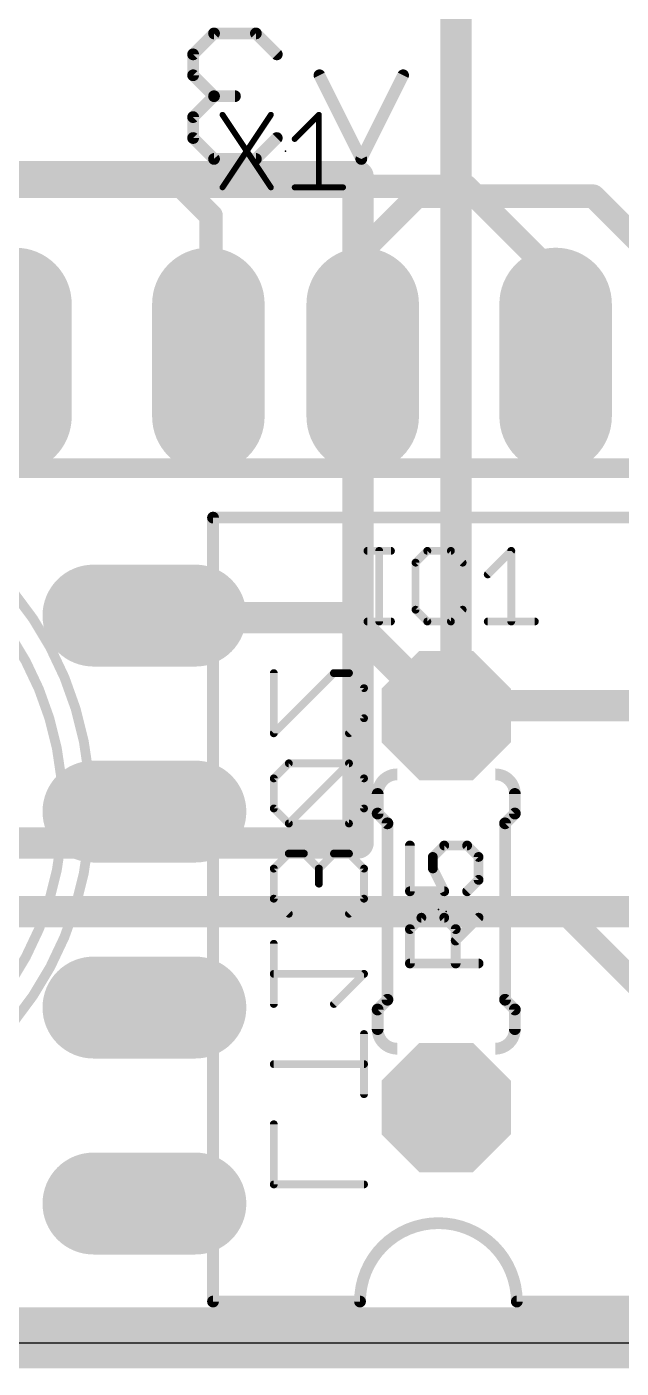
# Model space of a CAD drawing. Extents: x -0.5 to 33.7, y -0.3 to 25.8.
# Drawn here: x 13.23 to 20.94, y -0.33 to 17.05 of the extents above; entities that cross this region are included whole.
import ezdxf

# ---------------------------------------------------------------- set-up
doc = ezdxf.new("R2010")
doc.units = 0
for name, color, linetype in [('1', 12, 'CONTINUOUS'), ('16', 132, 'CONTINUOUS'), ('17', 110, 'CONTINUOUS'), ('20', 53, 'CONTINUOUS'), ('21', 253, 'CONTINUOUS'), ('22', 253, 'CONTINUOUS'), ('23', 53, 'CONTINUOUS'), ('25', 253, 'CONTINUOUS')]:
    doc.layers.add(name, color=color, linetype=linetype)

# ---------------------------------------------------------------- blocks, each defined once
blk = doc.blocks.new('LONGP100')
at = {"const_width": 1}
blk.add_lwpolyline([(-0.5, 0), (0.5, 0)], dxfattribs=at)
at = {"const_width": 0.5}
for points in [[(-0.5, 0.25, 1), (-0.5, -0.25)], [(0.5, -0.25, 1), (0.5, 0.25)]]:
    blk.add_lwpolyline(points, format="xyb", dxfattribs=at)
blk = doc.blocks.new('OCTAGONP')
at = {"const_width": 0.5}
blk.add_lwpolyline([(-0.25, -0.1036), (-0.25, 0.1036), (-0.1036, 0.25), (0.1036, 0.25), (0.25, 0.1036), (0.25, -0.1036), (0.1036, -0.25), (-0.1036, -0.25), (-0.25, -0.1036), (-0.25, 0.1036)], dxfattribs=at)

msp = doc.modelspace()

# ---------------------------------------------------------------- linework, layer by layer
at = {"layer": '1'}
for points, const_width in [([(12.7, 14.986), (18.923, 14.986)], 0.3048), ([(18.923, 14.986), (20.193, 13.716)], 0.3048), ([(20.193, 13.716), (20.193, 12.7)], 0.3048), ([(20.1598, 12.7332), (20.0862, 12.7332)], 0.3048), ([(20.193, 12.7), (20.1598, 12.7332)], 0.3048), ([(12.7, 5.588), (20.193, 5.588)], 0.3048), ([(20.193, 5.588), (21.463, 4.318)], 0.3048), ([(33.528, -0.127), (-0.254, -0.127)], 0.4064)]:
    msp.add_lwpolyline(points, dxfattribs=dict(at, const_width=const_width))
at = {"layer": '1', "const_width": 0.1524}
for points in [[(18.9769, 15.0399, 1), (18.8691, 14.9321)], [(18.923, 14.9098, 1), (18.923, 15.0622)], [(20.2692, 13.716, 1), (20.1168, 13.716)], [(20.1391, 13.6621, 1), (20.2469, 13.7699)], [(20.0862, 12.8094, 1), (20.0862, 12.657)], [(20.2137, 12.7871, 1), (20.1059, 12.6793)], [(20.1598, 12.657, 1), (20.1598, 12.8094)], [(20.1168, 12.7, 1), (20.2692, 12.7)], [(20.1391, 12.6461, 1), (20.2469, 12.7539)], [(20.2469, 5.6419, 1), (20.1391, 5.5341)], [(20.193, 5.5118, 1), (20.193, 5.6642)]]:
    msp.add_lwpolyline(points, format="xyb", dxfattribs=at)
at = {"layer": '16'}
for points, const_width in [([(18.796, 17.272), (18.796, 8.255)], 0.4064), ([(17.526, 15.113), (4.191, 15.113)], 0.4064), ([(17.526, 6.477), (17.526, 15.113)], 0.4064), ([(12.573, 14.986), (15.24, 14.986)], 0.3048), ([(15.24, 14.986), (15.621, 14.605)], 0.3048), ([(17.653, 14.224), (18.288, 14.859)], 0.3048), ([(18.288, 14.859), (20.574, 14.859)], 0.3048), ([(20.574, 14.859), (22.225, 13.208)], 0.3048), ([(15.621, 14.605), (15.621, 12.827)], 0.3048), ([(17.653, 12.827), (17.653, 14.224)], 0.3048), ([(20.0862, 12.7332), (20.0862, 12.9338)], 0.4064), ([(15.621, 12.827), (15.5862, 12.7922)], 0.3048), ([(15.5862, 12.7922), (15.5862, 12.7332)], 0.3048), ([(17.5592, 12.7332), (17.526, 12.7)], 0.3048), ([(17.5592, 12.7332), (17.653, 12.827)], 0.3048), ([(17.5862, 12.7332), (17.5592, 12.7332)], 0.3048), ([(14.7574, 9.4234), (14.732, 9.398)], 0.4064), ([(14.732, 9.398), (17.399, 9.398)], 0.4064), ([(17.399, 9.398), (18.669, 8.128)], 0.4064), ([(18.796, 8.255), (26.543, 8.255)], 0.4064), ([(7.493, 6.477), (17.526, 6.477)], 0.4064), ([(8.89, 5.588), (27.94, 5.588)], 0.4064), ([(27.94, 0.254), (8.89, 0.254)], 0.4064)]:
    msp.add_lwpolyline(points, dxfattribs=dict(at, const_width=const_width))
for points, const_width in [([(17.6276, 15.113, 1), (17.4244, 15.113)], 0.2032), ([(17.526, 15.0114, 1), (17.526, 15.2146)], 0.2032), ([(15.2939, 15.0399, 1), (15.1861, 14.9321)], 0.1524), ([(15.24, 14.9098, 1), (15.24, 15.0622)], 0.1524), ([(18.288, 14.9352, 1), (18.288, 14.7828)], 0.1524), ([(18.3419, 14.8051, 1), (18.2341, 14.9129)], 0.1524), ([(20.6279, 14.9129, 1), (20.5201, 14.8051)], 0.1524), ([(20.574, 14.7828, 1), (20.574, 14.9352)], 0.1524), ([(15.6972, 14.605, 1), (15.5448, 14.605)], 0.1524), ([(15.5671, 14.5511, 1), (15.6749, 14.6589)], 0.1524), ([(17.7292, 14.224, 1), (17.5768, 14.224)], 0.1524), ([(17.5991, 14.2779, 1), (17.7069, 14.1701)], 0.1524), ([(20.1878, 12.9338, 1), (19.9846, 12.9338)], 0.2032), ([(15.6624, 12.7922, 1), (15.51, 12.7922)], 0.1524), ([(15.5323, 12.8461, 1), (15.6401, 12.7383)], 0.1524), ([(15.5448, 12.827, 1), (15.6972, 12.827)], 0.1524), ([(15.6749, 12.7731, 1), (15.5671, 12.8809)], 0.1524), ([(17.5592, 12.8094, 1), (17.5592, 12.657)], 0.1524), ([(17.6131, 12.6793, 1), (17.5053, 12.7871)], 0.1524), ([(17.5768, 12.827, 1), (17.7292, 12.827)], 0.1524), ([(17.5862, 12.657, 1), (17.5862, 12.8094)], 0.1524), ([(17.7069, 12.7731, 1), (17.5991, 12.8809)], 0.1524), ([(15.51, 12.7332, 1), (15.6624, 12.7332)], 0.1524), ([(17.4721, 12.7539, 1), (17.5799, 12.6461)], 0.1524), ([(17.5053, 12.7871, 1), (17.6131, 12.6793)], 0.1524), ([(19.9846, 12.7332, 1), (20.1878, 12.7332)], 0.2032), ([(14.732, 9.4996, 1), (14.732, 9.2964)], 0.2032), ([(14.6602, 9.4698, 1), (14.8038, 9.3262)], 0.2032), ([(14.8292, 9.3516, 1), (14.6856, 9.4952)], 0.2032), ([(17.4708, 9.4698, 1), (17.3272, 9.3262)], 0.2032), ([(17.399, 9.2964, 1), (17.399, 9.4996)], 0.2032), ([(18.796, 8.3566, 1), (18.796, 8.1534)], 0.2032), ([(18.6944, 8.255, 1), (18.8976, 8.255)], 0.2032), ([(18.5972, 8.0562, 1), (18.7408, 8.1998)], 0.2032), ([(17.526, 6.3754, 1), (17.526, 6.5786)], 0.2032), ([(17.4244, 6.477, 1), (17.6276, 6.477)], 0.2032)]:
    msp.add_lwpolyline(points, format="xyb", dxfattribs=dict(at, const_width=const_width))
at = {"layer": '20'}
msp.add_line((-0.0762, 0), (33.1724, 0), dxfattribs=at)
at = {"layer": '21'}
for points, const_width in [([(9.6614, 2.5456, 1), (9.6614, 11.334, 1), (9.6614, 2.5456)], 0.127), ([(9.636, 2.8504, 1), (9.636, 10.9784, 1), (9.636, 2.8504)], 0.127), ([(15.6845, 10.6934, 1), (15.6083, 10.6934)], 0.0762), ([(15.6464, 10.7315, 1), (15.6464, 10.6553)], 0.0762), ([(18.034, 7.366, 0.4142), (17.78, 7.112)], 0.1524), ([(19.558, 7.112, 0.4142), (19.304, 7.366)], 0.1524), ([(17.8181, 7.112, 1), (17.7419, 7.112)], 0.0762), ([(19.5961, 7.112, 1), (19.5199, 7.112)], 0.0762), ([(17.7419, 6.858, 1), (17.8181, 6.858)], 0.0762), ([(17.8069, 6.8849, 1), (17.7531, 6.8311)], 0.0762), ([(17.9451, 6.731, 1), (17.8689, 6.731)], 0.0762), ([(17.8801, 6.7041, 1), (17.9339, 6.7579)], 0.0762), ([(19.4691, 6.731, 1), (19.3929, 6.731)], 0.0762), ([(19.4041, 6.7579, 1), (19.4579, 6.7041)], 0.0762), ([(19.5199, 6.858, 1), (19.5961, 6.858)], 0.0762), ([(19.5849, 6.8311, 1), (19.5311, 6.8849)], 0.0762), ([(17.9339, 4.4181, 1), (17.8801, 4.4719)], 0.0762), ([(19.4579, 4.4719, 1), (19.4041, 4.4181)], 0.0762), ([(17.8181, 4.318, 1), (17.7419, 4.318)], 0.0762), ([(17.7531, 4.3449, 1), (17.8069, 4.2911)], 0.0762), ([(17.8689, 4.445, 1), (17.9451, 4.445)], 0.0762), ([(19.3929, 4.445, 1), (19.4691, 4.445)], 0.0762), ([(19.5961, 4.318, 1), (19.5199, 4.318)], 0.0762), ([(19.5311, 4.2911, 1), (19.5849, 4.3449)], 0.0762), ([(17.78, 4.064, 0.4142), (18.034, 3.81)], 0.1524), ([(17.7419, 4.064, 1), (17.8181, 4.064)], 0.0762), ([(19.304, 3.81, 0.4142), (19.558, 4.064)], 0.1524), ([(19.5199, 4.064, 1), (19.5961, 4.064)], 0.0762), ([(19.5834, 0.5334, 1), (17.5514, 0.5334)], 0.1524), ([(15.6464, 0.5715, 1), (15.6464, 0.4953)], 0.0762), ([(15.6083, 0.5334, 1), (15.6845, 0.5334)], 0.0762), ([(17.5133, 0.5334, 1), (17.5895, 0.5334)], 0.0762), ([(17.5514, 0.4953, 1), (17.5514, 0.5715)], 0.0762), ([(19.5834, 0.5715, 1), (19.5834, 0.4953)], 0.0762), ([(19.5453, 0.5334, 1), (19.6215, 0.5334)], 0.0762)]:
    msp.add_lwpolyline(points, format="xyb", dxfattribs=dict(at, const_width=const_width))
for points, const_width in [([(9.1862, 11.3332), (23.9862, 11.3332)], 0.254), ([(15.6464, 10.6934), (15.6464, 0.5334)], 0.1524), ([(15.6464, 10.6934), (21.4884, 10.6934)], 0.1524), ([(17.78, 7.112), (17.78, 6.858)], 0.1524), ([(19.558, 7.112), (19.558, 6.858)], 0.1524), ([(17.907, 6.731), (17.78, 6.858)], 0.1524), ([(17.907, 6.731), (17.907, 4.445)], 0.1524), ([(19.431, 6.731), (19.558, 6.858)], 0.1524), ([(19.431, 6.731), (19.431, 4.445)], 0.1524), ([(17.907, 4.445), (17.78, 4.318)], 0.1524), ([(19.431, 4.445), (19.558, 4.318)], 0.1524), ([(17.78, 4.064), (17.78, 4.318)], 0.1524), ([(19.558, 4.064), (19.558, 4.318)], 0.1524), ([(15.6464, 0.5334), (17.5514, 0.5334)], 0.1524), ([(21.4884, 0.5334), (19.5834, 0.5334)], 0.1524)]:
    msp.add_lwpolyline(points, dxfattribs=dict(at, const_width=const_width))
at = {"layer": '22'}
for points, const_width in [([(15.6596, 16.9686), (15.3884, 16.6974)], 0.1524), ([(16.2019, 16.9686), (15.6596, 16.9686)], 0.1524), ([(16.473, 16.6974), (16.2019, 16.9686)], 0.1524), ([(15.3884, 16.6974), (15.3884, 16.4263)], 0.1524), ([(15.3884, 16.4263), (15.6596, 16.1551)], 0.1524), ([(17.5679, 15.3416), (17.0255, 16.4263)], 0.1524), ([(18.1102, 16.4263), (17.5679, 15.3416)], 0.1524), ([(15.6596, 16.1551), (15.3884, 15.8839)], 0.1524), ([(15.6596, 16.1551), (15.9307, 16.1551)], 0.1524), ([(15.3884, 15.8839), (15.3884, 15.6128)], 0.1524), ([(15.3884, 15.6128), (15.6596, 15.3416)], 0.1524), ([(16.2019, 15.3416), (16.473, 15.6128)], 0.1524), ([(15.6596, 15.3416), (16.2019, 15.3416)], 0.1524), ([(16.4338, 8.678), (16.4338, 7.8984)], 0.1016), ([(16.4338, 7.8984), (17.2134, 8.678)], 0.1016), ([(17.2134, 8.678), (17.4083, 8.678)], 0.1016), ([(17.4083, 8.678), (17.6032, 8.4831)], 0.1016), ([(17.6032, 8.4831), (17.6032, 8.0933)], 0.1016), ([(17.6032, 8.0933), (17.4083, 7.8984)], 0.1016), ([(16.6287, 7.5086), (16.4338, 7.3137)], 0.1016), ([(17.4083, 7.5086), (16.6287, 7.5086)], 0.1016), ([(16.6287, 6.729), (17.4083, 7.5086)], 0.1016), ([(17.6032, 7.3137), (17.4083, 7.5086)], 0.1016), ([(16.4338, 7.3137), (16.4338, 6.9239)], 0.1016), ([(17.6032, 6.9239), (17.6032, 7.3137)], 0.1016), ([(16.4338, 6.9239), (16.6287, 6.729)], 0.1016), ([(17.4083, 6.729), (17.6032, 6.9239)], 0.1016), ([(16.6287, 6.729), (17.4083, 6.729)], 0.1016), ([(16.6287, 6.3392), (16.4338, 6.1443)], 0.1016), ([(16.8236, 6.3392), (16.6287, 6.3392)], 0.1016), ([(17.0185, 6.1443), (16.8236, 6.3392)], 0.1016), ([(17.2134, 6.3392), (17.0185, 6.1443)], 0.1016), ([(17.4083, 6.3392), (17.2134, 6.3392)], 0.1016), ([(17.6032, 6.1443), (17.4083, 6.3392)], 0.1016), ([(16.4338, 6.1443), (16.4338, 5.7545)], 0.1016), ([(17.0185, 6.1443), (17.0185, 5.9494)], 0.1016), ([(17.6032, 5.7545), (17.6032, 6.1443)], 0.1016), ([(16.4338, 5.7545), (16.6287, 5.5596)], 0.1016), ([(17.4083, 5.5596), (17.6032, 5.7545)], 0.1016), ([(16.4338, 4.3902), (16.4338, 5.1698)], 0.1016), ([(17.6032, 4.78), (16.4338, 4.78)], 0.1016), ([(17.2134, 4.3902), (17.6032, 4.78)], 0.1016), ([(17.6032, 3.2208), (17.6032, 4.0004)], 0.1016), ([(16.4338, 3.6106), (17.6032, 3.6106)], 0.1016), ([(16.4338, 2.0514), (16.4338, 2.831)], 0.1016), ([(17.6032, 2.0514), (16.4338, 2.0514)], 0.1016)]:
    msp.add_lwpolyline(points, dxfattribs=dict(at, const_width=const_width))
for points, const_width in [([(15.6596, 17.0067, 1), (15.6596, 16.9305)], 0.0762), ([(15.6865, 16.9416, 1), (15.6326, 16.9955)], 0.0762), ([(16.2288, 16.9955, 1), (16.1749, 16.9416)], 0.0762), ([(16.2019, 16.9305, 1), (16.2019, 17.0067)], 0.0762), ([(15.3614, 16.7244, 1), (15.4153, 16.6705)], 0.0762), ([(15.4265, 16.6974, 1), (15.3503, 16.6974)], 0.0762), ([(16.4461, 16.6705, 1), (16.5, 16.7244)], 0.0762), ([(15.4153, 16.4532, 1), (15.3614, 16.3993)], 0.0762), ([(15.3503, 16.4263, 1), (15.4265, 16.4263)], 0.0762), ([(17.0596, 16.4433, 1), (16.9915, 16.4092)], 0.0762), ([(18.1443, 16.4092, 1), (18.0761, 16.4433)], 0.0762), ([(15.6596, 16.1932, 1), (15.6596, 16.117)], 0.0762), ([(15.6865, 16.1282, 1), (15.6326, 16.182)], 0.0762), ([(15.6326, 16.1282, 1), (15.6865, 16.182)], 0.0762), ([(15.9307, 16.117, 1), (15.9307, 16.1932)], 0.0762), ([(15.3614, 15.9109, 1), (15.4153, 15.857)], 0.0762), ([(15.4265, 15.8839, 1), (15.3503, 15.8839)], 0.0762), ([(15.4153, 15.6397, 1), (15.3614, 15.5858)], 0.0762), ([(15.3503, 15.6128, 1), (15.4265, 15.6128)], 0.0762), ([(16.5, 15.5858, 1), (16.4461, 15.6397)], 0.0762), ([(15.6596, 15.3797, 1), (15.6596, 15.3035)], 0.0762), ([(15.6326, 15.3147, 1), (15.6865, 15.3685)], 0.0762), ([(16.1749, 15.3685, 1), (16.2288, 15.3147)], 0.0762), ([(16.2019, 15.3035, 1), (16.2019, 15.3797)], 0.0762), ([(17.5338, 15.3586, 1), (17.6019, 15.3246)], 0.0762), ([(17.5338, 15.3246, 1), (17.6019, 15.3586)], 0.0762), ([(16.4592, 8.678, 1), (16.4084, 8.678)], 0.0508), ([(17.2134, 8.7034, 1), (17.2134, 8.6526)], 0.0508), ([(17.2314, 8.66, 1), (17.1954, 8.6959)], 0.0508), ([(17.4263, 8.6959, 1), (17.3903, 8.66)], 0.0508), ([(17.4083, 8.6526, 1), (17.4083, 8.7034)], 0.0508), ([(17.6286, 8.4831, 1), (17.5778, 8.4831)], 0.0508), ([(17.5852, 8.4651, 1), (17.6212, 8.501)], 0.0508), ([(17.5778, 8.0933, 1), (17.6286, 8.0933)], 0.0508), ([(17.6212, 8.0753, 1), (17.5852, 8.1112)], 0.0508), ([(16.4158, 7.9163, 1), (16.4518, 7.8804)], 0.0508), ([(16.4084, 7.8984, 1), (16.4592, 7.8984)], 0.0508), ([(17.3903, 7.9163, 1), (17.4263, 7.8804)], 0.0508), ([(16.6287, 7.534, 1), (16.6287, 7.4832)], 0.0508), ([(16.6467, 7.4906, 1), (16.6107, 7.5265)], 0.0508), ([(17.4263, 7.5265, 1), (17.3903, 7.4906)], 0.0508), ([(17.4263, 7.4906, 1), (17.3903, 7.5265)], 0.0508), ([(17.4083, 7.4832, 1), (17.4083, 7.534)], 0.0508), ([(16.4592, 7.3137, 1), (16.4084, 7.3137)], 0.0508), ([(16.4158, 7.3316, 1), (16.4518, 7.2957)], 0.0508), ([(17.6286, 7.3137, 1), (17.5778, 7.3137)], 0.0508), ([(17.5852, 7.2957, 1), (17.6212, 7.3316)], 0.0508), ([(16.4518, 6.9418, 1), (16.4158, 6.9059)], 0.0508), ([(17.6212, 6.9059, 1), (17.5852, 6.9418)], 0.0508), ([(16.4084, 6.9239, 1), (16.4592, 6.9239)], 0.0508), ([(17.5778, 6.9239, 1), (17.6286, 6.9239)], 0.0508), ([(16.6107, 6.747, 1), (16.6467, 6.711)], 0.0508), ([(16.6287, 6.7544, 1), (16.6287, 6.7036)], 0.0508), ([(16.6107, 6.711, 1), (16.6467, 6.747)], 0.0508), ([(17.3903, 6.747, 1), (17.4263, 6.711)], 0.0508), ([(17.4083, 6.7036, 1), (17.4083, 6.7544)], 0.0508), ([(16.6287, 6.3646, 1), (16.6287, 6.3138)], 0.0508), ([(16.6467, 6.3212, 1), (16.6107, 6.3572)], 0.0508), ([(16.8416, 6.3572, 1), (16.8056, 6.3212)], 0.0508), ([(16.8236, 6.3138, 1), (16.8236, 6.3646)], 0.0508), ([(17.2134, 6.3646, 1), (17.2134, 6.3138)], 0.0508), ([(17.2314, 6.3212, 1), (17.1954, 6.3572)], 0.0508), ([(17.4263, 6.3572, 1), (17.3903, 6.3212)], 0.0508), ([(17.4083, 6.3138, 1), (17.4083, 6.3646)], 0.0508), ([(16.4158, 6.1623, 1), (16.4518, 6.1263)], 0.0508), ([(16.4592, 6.1443, 1), (16.4084, 6.1443)], 0.0508), ([(17.0005, 6.1623, 1), (17.0365, 6.1263)], 0.0508), ([(17.0439, 6.1443, 1), (16.9931, 6.1443)], 0.0508), ([(17.0005, 6.1263, 1), (17.0365, 6.1623)], 0.0508), ([(17.6286, 6.1443, 1), (17.5778, 6.1443)], 0.0508), ([(17.5852, 6.1263, 1), (17.6212, 6.1623)], 0.0508), ([(16.9931, 5.9494, 1), (17.0439, 5.9494)], 0.0508), ([(16.4518, 5.7725, 1), (16.4158, 5.7365)], 0.0508), ([(16.4084, 5.7545, 1), (16.4592, 5.7545)], 0.0508), ([(17.5778, 5.7545, 1), (17.6286, 5.7545)], 0.0508), ([(17.6212, 5.7365, 1), (17.5852, 5.7725)], 0.0508), ([(16.6107, 5.5416, 1), (16.6467, 5.5776)], 0.0508), ([(17.3903, 5.5776, 1), (17.4263, 5.5416)], 0.0508), ([(16.4592, 5.1698, 1), (16.4084, 5.1698)], 0.0508), ([(16.4338, 4.8054, 1), (16.4338, 4.7546)], 0.0508), ([(17.6212, 4.762, 1), (17.5852, 4.798)], 0.0508), ([(17.6032, 4.7546, 1), (17.6032, 4.8054)], 0.0508), ([(16.4084, 4.3902, 1), (16.4592, 4.3902)], 0.0508), ([(17.1954, 4.4082, 1), (17.2314, 4.3722)], 0.0508), ([(17.6286, 4.0004, 1), (17.5778, 4.0004)], 0.0508), ([(16.4338, 3.636, 1), (16.4338, 3.5852)], 0.0508), ([(17.6032, 3.5852, 1), (17.6032, 3.636)], 0.0508), ([(17.5778, 3.2208, 1), (17.6286, 3.2208)], 0.0508), ([(16.4592, 2.831, 1), (16.4084, 2.831)], 0.0508), ([(16.4338, 2.0768, 1), (16.4338, 2.026)], 0.0508), ([(17.6032, 2.026, 1), (17.6032, 2.0768)], 0.0508), ([(16.4084, 2.0514, 1), (16.4592, 2.0514)], 0.0508)]:
    msp.add_lwpolyline(points, format="xyb", dxfattribs=dict(at, const_width=const_width))
at = {"layer": '23'}
for p in [(16.5862, 15.4432), (18.5674, 5.6134), (18.669, 5.588)]:
    msp.add_point(p, dxfattribs=at)
at = {"layer": '25'}
for points, const_width in [([(15.7851, 15.9245, 1), (15.7534, 15.9033)], 0.0381), ([(16.4122, 15.9033, 1), (16.3805, 15.9245)], 0.0381), ([(17.0374, 15.9139, 1), (16.9993, 15.9139)], 0.0381), ([(17.0318, 15.9004, 1), (17.0048, 15.9274)], 0.0381), ([(16.6913, 15.6138, 1), (16.7183, 15.5869)], 0.0381), ([(15.7534, 14.9839, 1), (15.7851, 14.9627)], 0.0381), ([(16.3805, 14.9627, 1), (16.4122, 14.9839)], 0.0381), ([(16.7048, 14.9924, 1), (16.7048, 14.9543)], 0.0381), ([(16.9993, 14.9733, 1), (17.0374, 14.9733)], 0.0381), ([(17.3318, 14.9543, 1), (17.3318, 14.9924)], 0.0381), ([(17.6475, 10.2878, 1), (17.6475, 10.237)], 0.0508), ([(17.8254, 10.2624, 1), (17.7746, 10.2624)], 0.0508), ([(17.9525, 10.237, 1), (17.9525, 10.2878)], 0.0508), ([(18.4237, 10.2878, 1), (18.4237, 10.237)], 0.0508), ([(18.4416, 10.2444, 1), (18.4057, 10.2803)], 0.0508), ([(18.7467, 10.2803, 1), (18.7108, 10.2444)], 0.0508), ([(18.7288, 10.237, 1), (18.7288, 10.2878)], 0.0508), ([(19.5371, 10.2624, 1), (19.4863, 10.2624)], 0.0508), ([(19.5297, 10.2444, 1), (19.4938, 10.2803)], 0.0508), ([(18.2966, 10.1098, 1), (18.2458, 10.1098)], 0.0508), ([(18.2532, 10.1278, 1), (18.2891, 10.0919)], 0.0508), ([(18.8633, 10.0919, 1), (18.8992, 10.1278)], 0.0508), ([(19.1887, 9.9753, 1), (19.2246, 9.9394)], 0.0508), ([(17.6475, 9.3726, 1), (17.6475, 9.3218)], 0.0508), ([(17.9525, 9.3218, 1), (17.9525, 9.3726)], 0.0508), ([(18.2891, 9.5177, 1), (18.2532, 9.4818)], 0.0508), ([(18.2458, 9.4997, 1), (18.2966, 9.4997)], 0.0508), ([(18.4237, 9.3726, 1), (18.4237, 9.3218)], 0.0508), ([(18.4057, 9.3292, 1), (18.4416, 9.3652)], 0.0508), ([(18.7108, 9.3652, 1), (18.7467, 9.3292)], 0.0508), ([(18.7288, 9.3218, 1), (18.7288, 9.3726)], 0.0508), ([(18.8992, 9.4818, 1), (18.8633, 9.5177)], 0.0508), ([(19.2067, 9.3726, 1), (19.2067, 9.3218)], 0.0508), ([(19.8168, 9.3218, 1), (19.8168, 9.3726)], 0.0508), ([(17.7746, 9.3472, 1), (17.8254, 9.3472)], 0.0508), ([(19.4863, 9.3472, 1), (19.5371, 9.3472)], 0.0508), ([(18.2301, 6.4436, 1), (18.1666, 6.4436)], 0.0635), ([(18.6432, 6.4753, 1), (18.6432, 6.4118)], 0.0635), ([(18.6657, 6.4211, 1), (18.6208, 6.466)], 0.0635), ([(18.9623, 6.466, 1), (18.9174, 6.4211)], 0.0635), ([(18.9398, 6.4118, 1), (18.9398, 6.4753)], 0.0635), ([(18.5267, 6.2953, 1), (18.4632, 6.2953)], 0.0635), ([(18.4725, 6.3177, 1), (18.5174, 6.2728)], 0.0635), ([(19.1198, 6.2953, 1), (19.0564, 6.2953)], 0.0635), ([(19.0656, 6.2728, 1), (19.1106, 6.3177)], 0.0635), ([(18.5233, 6.1612, 1), (18.4665, 6.1328)], 0.0635), ([(18.4632, 6.147, 1), (18.5267, 6.147)], 0.0635), ([(18.1983, 5.8822, 1), (18.1983, 5.8187)], 0.0635), ([(18.6432, 5.8187, 1), (18.6432, 5.8822)], 0.0635), ([(19.0564, 5.9987, 1), (19.1198, 5.9987)], 0.0635), ([(19.1106, 5.9763, 1), (19.0656, 6.0212)], 0.0635), ([(18.1666, 5.8504, 1), (18.2301, 5.8504)], 0.0635), ([(18.6148, 5.8362, 1), (18.6716, 5.8646)], 0.0635), ([(18.9174, 5.8729, 1), (18.9623, 5.828)], 0.0635), ([(18.3466, 5.5398, 1), (18.3466, 5.4763)], 0.0635), ([(18.3691, 5.4856, 1), (18.3242, 5.5305)], 0.0635), ([(18.6657, 5.5305, 1), (18.6208, 5.4856)], 0.0635), ([(18.6432, 5.4763, 1), (18.6432, 5.5398)], 0.0635), ([(19.1106, 5.4856, 1), (19.0656, 5.5305)], 0.0635), ([(18.2301, 5.3598, 1), (18.1666, 5.3598)], 0.0635), ([(18.1759, 5.3822, 1), (18.2208, 5.3373)], 0.0635), ([(18.8233, 5.3598, 1), (18.7598, 5.3598)], 0.0635), ([(18.7691, 5.3373, 1), (18.814, 5.3822)], 0.0635), ([(18.7691, 5.2339, 1), (18.814, 5.189)], 0.0635), ([(18.1666, 4.9149, 1), (18.2301, 4.9149)], 0.0635), ([(18.1983, 4.9466, 1), (18.1983, 4.8832)], 0.0635), ([(18.7598, 4.9149, 1), (18.8233, 4.9149)], 0.0635), ([(19.0881, 4.8832, 1), (19.0881, 4.9466)], 0.0635)]:
    msp.add_lwpolyline(points, format="xyb", dxfattribs=dict(at, const_width=const_width))
for points, const_width in [([(15.7693, 15.9139), (16.3963, 14.9733)], 0.0762), ([(16.3963, 15.9139), (15.7693, 14.9733)], 0.0762), ([(16.7048, 15.6004), (17.0183, 15.9139)], 0.0762), ([(17.0183, 15.9139), (17.0183, 14.9733)], 0.0762), ([(16.7048, 14.9733), (17.3318, 14.9733)], 0.0762), ([(17.6475, 10.2624), (17.9525, 10.2624)], 0.1016), ([(17.8, 9.3472), (17.8, 10.2624)], 0.1016), ([(18.4237, 10.2624), (18.2712, 10.1098)], 0.1016), ([(18.7288, 10.2624), (18.4237, 10.2624)], 0.1016), ([(18.8813, 10.1098), (18.7288, 10.2624)], 0.1016), ([(19.2067, 9.9573), (19.5117, 10.2624)], 0.1016), ([(19.5117, 10.2624), (19.5117, 9.3472)], 0.1016), ([(18.2712, 10.1098), (18.2712, 9.4997)], 0.1016), ([(17.6475, 9.3472), (17.9525, 9.3472)], 0.1016), ([(18.2712, 9.4997), (18.4237, 9.3472)], 0.1016), ([(18.4237, 9.3472), (18.7288, 9.3472)], 0.1016), ([(18.7288, 9.3472), (18.8813, 9.4997)], 0.1016), ([(19.2067, 9.3472), (19.8168, 9.3472)], 0.1016), ([(18.1983, 6.4436), (18.1983, 5.8504)], 0.127), ([(18.4949, 6.2953), (18.6432, 6.4436)], 0.127), ([(18.6432, 6.4436), (18.9398, 6.4436)], 0.127), ([(18.9398, 6.4436), (19.0881, 6.2953)], 0.127), ([(18.4949, 6.147), (18.4949, 6.2953)], 0.127), ([(19.0881, 6.2953), (19.0881, 5.9987)], 0.127), ([(18.6432, 5.8504), (18.4949, 6.147)], 0.127), ([(18.1983, 5.8504), (18.6432, 5.8504)], 0.127), ([(19.0881, 5.9987), (18.9398, 5.8504)], 0.127), ([(18.1983, 5.3598), (18.3466, 5.5081)], 0.127), ([(18.3466, 5.5081), (18.6432, 5.5081)], 0.127), ([(18.6432, 5.5081), (18.7915, 5.3598)], 0.127), ([(18.7915, 5.2115), (19.0881, 5.5081)], 0.127), ([(18.1983, 4.9149), (18.1983, 5.3598)], 0.127), ([(18.7915, 5.3598), (18.7915, 4.9149)], 0.127), ([(19.0881, 4.9149), (18.1983, 4.9149)], 0.127)]:
    msp.add_lwpolyline(points, dxfattribs=dict(at, const_width=const_width))

# ---------------------------------------------------------------- block references
at = {"layer": '17'}
for name, p, xscale, yscale, rotation in [('LONGP100', (13.0862, 12.7332), 1.458, 1.458, 270), ('LONGP100', (13.0862, 12.7332), 1.458, 1.458, 270), ('LONGP100', (15.5862, 12.7332), 1.458, 1.458, 270), ('LONGP100', (15.5862, 12.7332), 1.458, 1.458, 270), ('LONGP100', (17.5862, 12.7332), 1.458, 1.458, 270), ('LONGP100', (17.5862, 12.7332), 1.458, 1.458, 270), ('LONGP100', (20.0862, 12.7332), 1.458, 1.458, 270), ('LONGP100', (20.0862, 12.7332), 1.458, 1.458, 270), ('LONGP100', (14.7574, 9.4234), 1.3208, 1.3208, 180), ('LONGP100', (14.7574, 9.4234), 1.3208, 1.3208, 180), ('OCTAGONP', (18.669, 8.128), 1.6764, 1.6764, 90), ('OCTAGONP', (18.669, 8.128), 1.6764, 1.6764, 90), ('LONGP100', (14.7574, 6.8834), 1.3208, 1.3208, 180), ('LONGP100', (14.7574, 6.8834), 1.3208, 1.3208, 180), ('LONGP100', (14.7574, 4.3434), 1.3208, 1.3208, 180), ('LONGP100', (14.7574, 4.3434), 1.3208, 1.3208, 180), ('OCTAGONP', (18.669, 3.048), 1.6764, 1.6764, 90), ('OCTAGONP', (18.669, 3.048), 1.6764, 1.6764, 90), ('LONGP100', (14.7574, 1.8034), 1.3208, 1.3208, 180), ('LONGP100', (14.7574, 1.8034), 1.3208, 1.3208, 180)]:
    msp.add_blockref(name, p, dxfattribs=dict(at, xscale=xscale, yscale=yscale, rotation=rotation))

doc.saveas('drawing.dxf')
